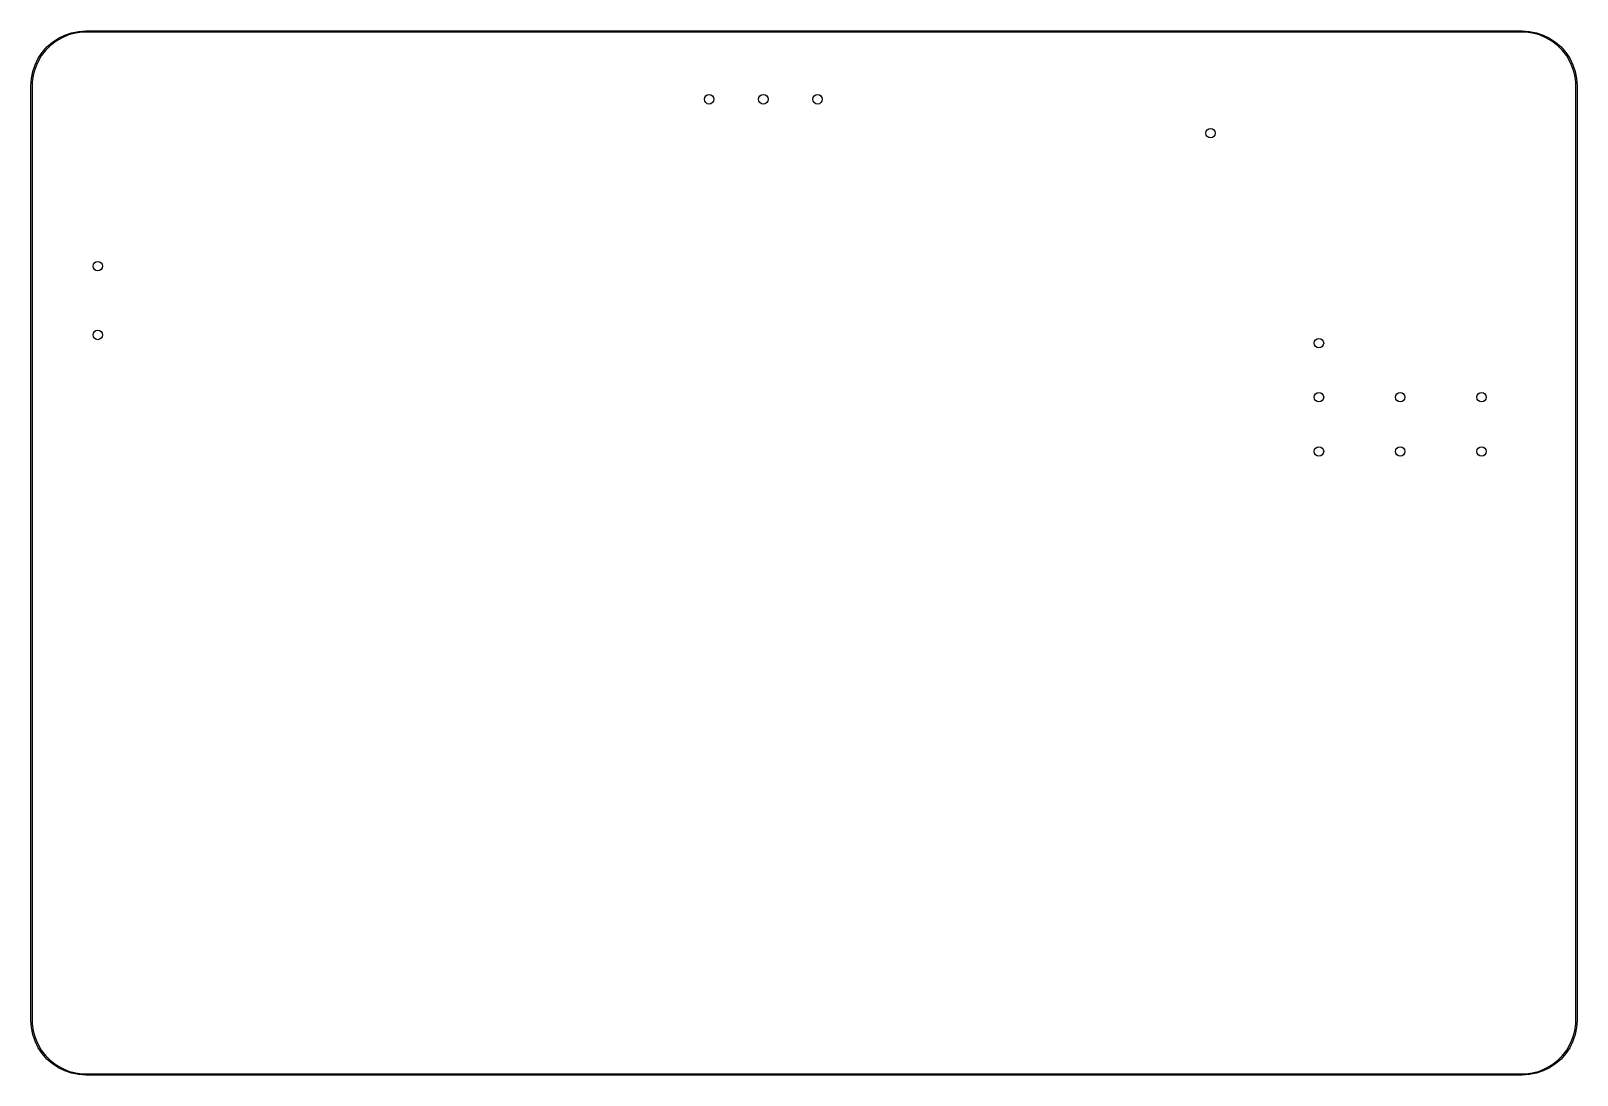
# Model space of a CAD drawing. Header units: millimetres. Extents: x 113.4 to 170.4, y -113 to -74.5.
import ezdxf

# ---------------------------------------------------------------- set-up
doc = ezdxf.new("R2010")
doc.units = ezdxf.units.MM
doc.layers.add('Edge.Cuts', color=254, linetype='CONTINUOUS', true_color=0xd0d2cd)

msp = doc.modelspace()

# ---------------------------------------------------------------- linework, layer by layer
at = {"layer": 'Edge.Cuts', "linetype": 'CONTINUOUS'}
for p, q in [((114.524605, -74.724875), (114.300394, -74.854323)), ((114.3875, -74.746298), (114.625066, -74.629144)), ((114.763795, -74.6258), (114.524605, -74.724875)), ((114.625066, -74.629144), (114.875891, -74.544)), ((115.01387, -74.558792), (114.763795, -74.6258)), ((114.875891, -74.544), (115.135684, -74.492324)), ((115.270552, -74.525), (115.01387, -74.558792)), ((115.135684, -74.492324), (115.4, -74.475)), ((115.4, -74.525), (115.270552, -74.525)), ((115.4, -74.475), (168.4, -74.475)), ((168.4, -74.525), (115.4, -74.525)), ((168.4, -74.475), (168.664316, -74.492324)), ((168.529448, -74.525), (168.4, -74.525)), ((168.78613, -74.558792), (168.529448, -74.525)), ((168.664316, -74.492324), (168.924109, -74.544)), ((169.036205, -74.6258), (168.78613, -74.558792)), ((168.924109, -74.544), (169.174934, -74.629144)), ((169.275395, -74.724875), (169.036205, -74.6258)), ((169.174934, -74.629144), (169.4125, -74.746298)), ((169.499606, -74.854323), (169.275395, -74.724875)), ((113.646298, -75.4875), (113.793459, -75.267258)), ((113.91193, -75.194997), (113.754323, -75.400394)), ((113.793459, -75.267258), (113.968108, -75.068108)), ((114.094997, -75.01193), (113.91193, -75.194997)), ((113.968108, -75.068108), (114.167258, -74.893459)), ((114.300394, -74.854323), (114.094997, -75.01193)), ((114.167258, -74.893459), (114.3875, -74.746298)), ((169.4125, -74.746298), (169.632742, -74.893459)), ((169.705003, -75.01193), (169.499606, -74.854323)), ((169.632742, -74.893459), (169.831892, -75.068108)), ((169.88807, -75.194997), (169.705003, -75.01193)), ((169.831892, -75.068108), (170.006541, -75.267258)), ((170.045677, -75.400394), (169.88807, -75.194997)), ((170.006541, -75.267258), (170.153702, -75.4875)), ((113.444, -75.975891), (113.529144, -75.725066)), ((113.5258, -75.863795), (113.458792, -76.11387)), ((113.624875, -75.624605), (113.5258, -75.863795)), ((113.529144, -75.725066), (113.646298, -75.4875)), ((113.754323, -75.400394), (113.624875, -75.624605)), ((170.175125, -75.624605), (170.045677, -75.400394)), ((170.153702, -75.4875), (170.270856, -75.725066)), ((170.2742, -75.863795), (170.175125, -75.624605)), ((170.270856, -75.725066), (170.356, -75.975891)), ((170.341208, -76.11387), (170.2742, -75.863795)), ((113.375, -76.5), (113.392324, -76.235684)), ((113.392324, -76.235684), (113.444, -75.975891)), ((113.458792, -76.11387), (113.425, -76.370552)), ((113.425, -76.370552), (113.425, -76.5)), ((170.375, -76.370552), (170.341208, -76.11387)), ((170.356, -75.975891), (170.407676, -76.235684)), ((170.375, -76.5), (170.375, -76.370552)), ((170.407676, -76.235684), (170.425, -76.5)), ((113.375, -111), (113.375, -76.5)), ((113.425, -76.5), (113.425, -111)), ((170.375, -111), (170.375, -76.5)), ((170.425, -76.5), (170.425, -111)), ((113.392324, -111.264316), (113.375, -111)), ((113.425, -111), (113.425, -111.129448)), ((113.425, -111.129448), (113.458792, -111.38613)), ((170.341208, -111.38613), (170.375, -111.129448)), ((170.375, -111.129448), (170.375, -111)), ((170.425, -111), (170.407676, -111.264316)), ((113.444, -111.524109), (113.392324, -111.264316)), ((113.529144, -111.774934), (113.444, -111.524109)), ((113.458792, -111.38613), (113.5258, -111.636205)), ((113.5258, -111.636205), (113.624875, -111.875395)), ((113.646298, -112.0125), (113.529144, -111.774934)), ((170.270856, -111.774934), (170.153702, -112.0125)), ((170.175125, -111.875395), (170.2742, -111.636205)), ((170.356, -111.524109), (170.270856, -111.774934)), ((170.2742, -111.636205), (170.341208, -111.38613)), ((170.407676, -111.264316), (170.356, -111.524109)), ((113.624875, -111.875395), (113.754323, -112.099606)), ((113.793459, -112.232742), (113.646298, -112.0125)), ((113.754323, -112.099606), (113.91193, -112.305003)), ((113.968108, -112.431892), (113.793459, -112.232742)), ((113.91193, -112.305003), (114.094997, -112.48807)), ((169.705003, -112.48807), (169.88807, -112.305003)), ((170.006541, -112.232742), (169.831892, -112.431892)), ((169.88807, -112.305003), (170.045677, -112.099606)), ((170.153702, -112.0125), (170.006541, -112.232742)), ((170.045677, -112.099606), (170.175125, -111.875395)), ((114.167258, -112.606541), (113.968108, -112.431892)), ((114.094997, -112.48807), (114.300394, -112.645677)), ((114.3875, -112.753702), (114.167258, -112.606541)), ((114.300394, -112.645677), (114.524605, -112.775125)), ((114.625066, -112.870856), (114.3875, -112.753702)), ((114.524605, -112.775125), (114.763795, -112.8742)), ((114.875891, -112.956), (114.625066, -112.870856)), ((114.763795, -112.8742), (115.01387, -112.941208)), ((115.135684, -113.007676), (114.875891, -112.956)), ((115.01387, -112.941208), (115.270552, -112.975)), ((168.529448, -112.975), (168.78613, -112.941208)), ((168.924109, -112.956), (168.664316, -113.007676)), ((168.78613, -112.941208), (169.036205, -112.8742)), ((169.174934, -112.870856), (168.924109, -112.956)), ((169.036205, -112.8742), (169.275395, -112.775125)), ((169.4125, -112.753702), (169.174934, -112.870856)), ((169.275395, -112.775125), (169.499606, -112.645677)), ((169.632742, -112.606541), (169.4125, -112.753702)), ((169.499606, -112.645677), (169.705003, -112.48807)), ((169.831892, -112.431892), (169.632742, -112.606541)), ((115.4, -113.025), (115.135684, -113.007676)), ((115.270552, -112.975), (115.4, -112.975)), ((115.4, -112.975), (168.4, -112.975)), ((168.4, -113.025), (115.4, -113.025)), ((168.4, -112.975), (168.529448, -112.975)), ((168.664316, -113.007676), (168.4, -113.025))]:
    msp.add_line(p, q, dxfattribs=at)
at = {"layer": 'Edge.Cuts'}
for centre in [(138.4, -77), (140.4, -77), (142.4, -77), (156.9, -78.25), (115.840758, -83.159184), (115.840758, -85.699184), (160.9, -86), (160.9, -88), (163.9, -88), (166.9, -88), (160.9, -90), (163.9, -90), (166.9, -90)]:
    msp.add_circle(centre, 0.175, dxfattribs=at)

doc.saveas('drawing.dxf')
